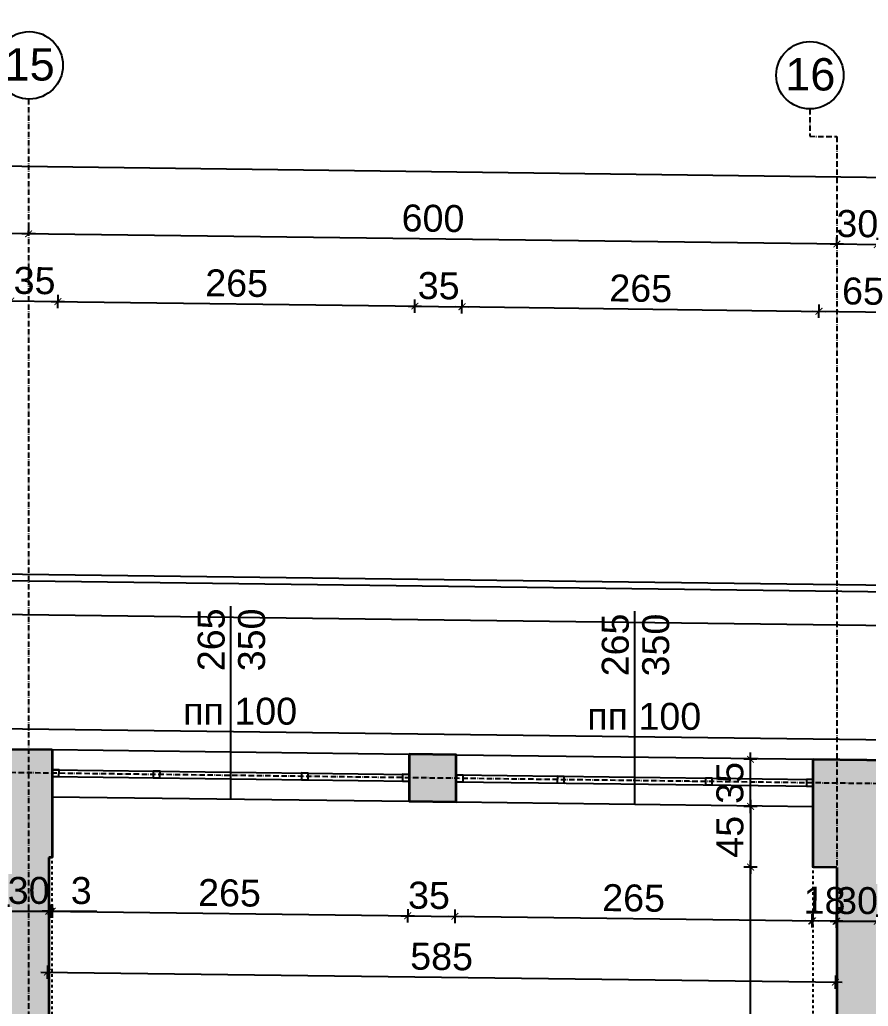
# Model space of a CAD drawing. Header units: inches. Extents: x -72385 to 39588, y -6525 to 66685.
# Drawn here: x -44161 to -43532, y 23833 to 24565 of the extents above; entities that cross this region are included whole.
import ezdxf

# ---------------------------------------------------------------- set-up
doc = ezdxf.new("R2010")
doc.units = ezdxf.units.IN
doc.header["$MEASUREMENT"] = 0
doc.linetypes.add('DashDot', pattern=[0.6, 0.4, -0.1, 0, -0.1])
doc.linetypes.add('Hidden', pattern=[0.4, 0.2, -0.2])
for name, color, linetype, lineweight in [('Изгледни линии', 253, 'Continuous', 25), ('Надписи коти външни', 252, 'Continuous', 25), ('Надписи коти вътрешни', 252, 'Continuous', 25), ('Надписи Оси', 252, 'Continuous', 25), ('Надписи прозорци', 252, 'Continuous', 25), ('Оси', 252, 'DashDot', 25), ('Прозорци', 251, 'Continuous', 25), ('Пунктир', 253, 'Hidden', 25), ('Разрезни линии', 7, 'Continuous', 35), ('Щрих стени', 254, 'Continuous', 25)]:
    doc.layers.add(name, color=color, linetype=linetype, lineweight=lineweight)
doc.styles.add('Arial Regular', font='arial.ttf')
doc.styles.get("Standard").update_dxf_attribs({"font": 'arial.ttf'})
doc.dimstyles.new('Annotative', dxfattribs={"dimscale": 0, "dimtxt": 20, "dimasz": 5, "dimexe": 5, "dimexo": 5, "dimgap": 5, "dimtad": 1, "dimdec": 0, "dimzin": 0, "dimdsep": 46, "dimtxsty": 'Standard', "dimblk": 'ARCHTICK', "dimcen": 5, "dimdle": 5, "dimadec": 0, "dimazin": 0, "dimtfac": 1, "dimtdec": 0, "dimtofl": 0, "dimtmove": 0, "dimatfit": 3, "dimldrblk": 'ARCHTICK', "dimfxl": 5, "dimfxlon": 1, "dimtolj": 1, "dimtzin": 0, "dimarcsym": 1})

# ---------------------------------------------------------------- blocks, each defined once
blk = doc.blocks.new('_ArchTick')
at = {"color": 0, "linetype": 'ByBlock', "const_width": 0.15}
blk.add_lwpolyline([(-0.5, -0.5), (0.5, 0.5)], dxfattribs=at)
blk = doc.blocks.new('*D2858')
at = {"layer": 'Defpoints', "color": 0, "ltscale": 50, "transparency": 16777216}
for p in [(-44137.34, 23988.35), (-43872.34, 23984.98), (-43873.42, 23900.07)]:
    blk.add_point(p, dxfattribs=at)
at = {"layer": 'Надписи коти вътрешни', "color": 0, "lineweight": -2, "ltscale": 50, "transparency": 16777216}
for p, q in [((-44143.42, 23903.5), (-43868.42, 23900)), ((-44138.35, 23908.44), (-44138.48, 23898.44)), ((-43873.35, 23905.07), (-43873.48, 23895.07))]:
    blk.add_line(p, q, dxfattribs=at)
at = {"layer": 'Надписи коти вътрешни', "color": 0, "lineweight": -2, "ltscale": 50, "transparency": 16777216, "xscale": 5, "yscale": 5, "zscale": 5}
for p, rotation in [((-44138.42, 23903.44), 179.2706286525463), ((-43873.42, 23900.07), 359.2706286525462)]:
    blk.add_blockref('_ArchTick', p, dxfattribs=dict(at, rotation=rotation))
at = {"layer": 'Надписи коти вътрешни', "color": 0, "ltscale": 50, "transparency": 16777216, "insert": (-44005.72, 23916.96), "char_height": 20, "attachment_point": 5, "rotation": 359.27063}
blk.add_mtext('\\A1;265', dxfattribs=at)
blk = doc.blocks.new('*D2859')
at = {"layer": 'Defpoints', "color": 0, "ltscale": 50, "transparency": 16777216}
for p in [(-44139.84, 23953.38), (-44137.34, 23953.35), (-44137.34, 23903.43)]:
    blk.add_point(p, dxfattribs=at)
at = {"layer": 'Надписи коти вътрешни', "color": 0, "lineweight": -2, "ltscale": 50, "transparency": 16777216}
for p, q in [((-44139.84, 23903.43), (-44144.84, 23903.43)), ((-44139.84, 23908.43), (-44139.84, 23898.43)), ((-44137.34, 23908.43), (-44137.34, 23898.43)), ((-44137.34, 23903.43), (-44104.24, 23903.43))]:
    blk.add_line(p, q, dxfattribs=at)
at = {"layer": 'Надписи коти вътрешни', "color": 0, "lineweight": -2, "ltscale": 50, "transparency": 16777216, "xscale": 5, "yscale": 5, "zscale": 5}
blk.add_blockref('_ArchTick', (-44139.84, 23903.43), dxfattribs=at)
at = {"layer": 'Надписи коти вътрешни', "color": 0, "lineweight": -2, "ltscale": 50, "transparency": 16777216, "xscale": 5, "yscale": 5, "zscale": 5, "rotation": 180}
blk.add_blockref('_ArchTick', (-44137.34, 23903.43), dxfattribs=at)
at = {"layer": 'Надписи коти вътрешни', "color": 0, "ltscale": 50, "transparency": 16777216, "insert": (-44115.79, 23918.64), "char_height": 20, "attachment_point": 5}
blk.add_mtext('\\A1;3', dxfattribs=at)
blk = doc.blocks.new('*D2856')
at = {"layer": 'Defpoints', "color": 0, "ltscale": 50, "transparency": 16777216}
for p in [(-43872.34, 23984.98), (-43837.34, 23984.53), (-43838.42, 23899.62)]:
    blk.add_point(p, dxfattribs=at)
at = {"layer": 'Надписи коти вътрешни', "color": 0, "lineweight": -2, "ltscale": 50, "transparency": 16777216}
for p, q in [((-43873.35, 23905.07), (-43873.48, 23895.07)), ((-43838.35, 23904.62), (-43838.48, 23894.62)), ((-43878.42, 23900.13), (-43833.42, 23899.56))]:
    blk.add_line(p, q, dxfattribs=at)
at = {"layer": 'Надписи коти вътрешни', "color": 0, "lineweight": -2, "ltscale": 50, "transparency": 16777216, "xscale": 5, "yscale": 5, "zscale": 5}
for p, rotation in [((-43873.42, 23900.07), 179.2706286525581), ((-43838.42, 23899.62), 359.2706286525582)]:
    blk.add_blockref('_ArchTick', p, dxfattribs=dict(at, rotation=rotation))
at = {"layer": 'Надписи коти вътрешни', "color": 0, "ltscale": 50, "transparency": 16777216, "insert": (-43857.62, 23915.08), "char_height": 20, "attachment_point": 5, "rotation": 359.27063}
blk.add_mtext('\\A1;35', dxfattribs=at)
blk = doc.blocks.new('*D2857')
at = {"layer": 'Defpoints', "color": 0, "ltscale": 50, "transparency": 16777216}
for p in [(-43837.34, 23984.53), (-43572.34, 23981.16), (-43573.42, 23896.25)]:
    blk.add_point(p, dxfattribs=at)
at = {"layer": 'Надписи коти вътрешни', "color": 0, "lineweight": -2, "ltscale": 50, "transparency": 16777216}
for p, q in [((-43838.35, 23904.62), (-43838.48, 23894.62)), ((-43843.42, 23899.68), (-43568.42, 23896.18)), ((-43573.35, 23901.25), (-43573.48, 23891.25))]:
    blk.add_line(p, q, dxfattribs=at)
at = {"layer": 'Надписи коти вътрешни', "color": 0, "lineweight": -2, "ltscale": 50, "transparency": 16777216, "xscale": 5, "yscale": 5, "zscale": 5}
for p, rotation in [((-43838.42, 23899.62), 179.270628652547), ((-43573.42, 23896.25), 359.270628652547)]:
    blk.add_blockref('_ArchTick', p, dxfattribs=dict(at, rotation=rotation))
at = {"layer": 'Надписи коти вътрешни', "color": 0, "ltscale": 50, "transparency": 16777216, "insert": (-43705.72, 23913.14), "char_height": 20, "attachment_point": 5, "rotation": 359.27063}
blk.add_mtext('\\A1;265', dxfattribs=at)
blk = doc.blocks.new('*D4108')
at = {"layer": 'Defpoints', "color": 0, "ltscale": 50, "transparency": 16777216}
for p in [(-43572.34, 23936.15), (-43554.84, 23935.93), (-43572.85, 23896.24)]:
    blk.add_point(p, dxfattribs=at)
at = {"layer": 'Надписи коти вътрешни', "color": 0, "lineweight": -2, "ltscale": 50, "transparency": 16777216}
for p, q in [((-43550.35, 23895.95), (-43577.85, 23896.3)), ((-43572.78, 23901.24), (-43572.91, 23891.24)), ((-43555.28, 23901.02), (-43555.41, 23891.02))]:
    blk.add_line(p, q, dxfattribs=at)
at = {"layer": 'Надписи коти вътрешни', "color": 0, "lineweight": -2, "ltscale": 50, "transparency": 16777216, "xscale": 5, "yscale": 5, "zscale": 5}
for p, rotation in [((-43572.85, 23896.24), 179.2706286525415), ((-43555.35, 23896.02), 359.2706286525415)]:
    blk.add_blockref('_ArchTick', p, dxfattribs=dict(at, rotation=rotation))
at = {"layer": 'Надписи коти вътрешни', "color": 0, "ltscale": 50, "transparency": 16777216, "insert": (-43563.9, 23911.34), "char_height": 20, "attachment_point": 5, "rotation": 359.27063}
blk.add_mtext('\\A1;18', dxfattribs=at)
blk = doc.blocks.new('*D2901')
at = {"layer": 'Defpoints', "color": 0, "ltscale": 50, "transparency": 16777216}
for p in [(-43572.34, 23981.16), (-43618.92, 23936.15), (-43572.34, 23936.15)]:
    blk.add_point(p, dxfattribs=at)
at = {"layer": 'Надписи коти вътрешни', "color": 0, "lineweight": -2, "ltscale": 50, "transparency": 16777216}
for p, q in [((-43618.92, 23986.16), (-43618.92, 23931.15)), ((-43613.92, 23981.16), (-43623.92, 23981.16)), ((-43613.92, 23936.15), (-43623.92, 23936.15))]:
    blk.add_line(p, q, dxfattribs=at)
at = {"layer": 'Надписи коти вътрешни', "color": 0, "lineweight": -2, "ltscale": 50, "transparency": 16777216, "xscale": 5, "yscale": 5, "zscale": 5}
for p, rotation in [((-43618.92, 23981.16), 90), ((-43618.92, 23936.15), 270)]:
    blk.add_blockref('_ArchTick', p, dxfattribs=dict(at, rotation=rotation))
at = {"layer": 'Надписи коти вътрешни', "color": 0, "ltscale": 50, "transparency": 16777216, "insert": (-43634.09, 23958.66), "char_height": 20, "attachment_point": 5, "rotation": 90}
blk.add_mtext('\\A1;45', dxfattribs=at)
blk = doc.blocks.new('*D2902')
at = {"layer": 'Defpoints', "color": 0, "ltscale": 50, "transparency": 16777216}
for p in [(-43618.92, 23936.15), (-43572.34, 23936.15), (-43572.34, 23443.57)]:
    blk.add_point(p, dxfattribs=at)
at = {"layer": 'Надписи коти вътрешни', "color": 0, "lineweight": -2, "ltscale": 50, "transparency": 16777216}
for p, q in [((-43618.92, 23438.57), (-43618.92, 23941.15)), ((-43613.92, 23936.15), (-43623.92, 23936.15)), ((-43613.92, 23443.57), (-43623.92, 23443.57))]:
    blk.add_line(p, q, dxfattribs=at)
at = {"layer": 'Надписи коти вътрешни', "color": 0, "lineweight": -2, "ltscale": 50, "transparency": 16777216, "xscale": 5, "yscale": 5, "zscale": 5}
for p, rotation in [((-43618.92, 23936.15), 90), ((-43618.92, 23443.57), 270)]:
    blk.add_blockref('_ArchTick', p, dxfattribs=dict(at, rotation=rotation))
at = {"layer": 'Надписи коти вътрешни', "color": 0, "ltscale": 50, "transparency": 16777216, "insert": (-43634.14, 23689.86), "char_height": 20, "attachment_point": 5, "rotation": 90}
blk.add_mtext('\\A1;493', dxfattribs=at)
blk = doc.blocks.new('*D4595')
at = {"layer": 'Defpoints', "color": 0, "ltscale": 50, "transparency": 16777216}
for p in [(-44139.84, 23943.38), (-43554.84, 23935.93), (-43555.92, 23850.76)]:
    blk.add_point(p, dxfattribs=at)
at = {"layer": 'Надписи коти вътрешни', "color": 0, "lineweight": -2, "ltscale": 50, "transparency": 16777216}
for p, q in [((-44145.92, 23858.27), (-43550.92, 23850.7)), ((-44140.86, 23863.21), (-44140.99, 23853.21)), ((-43555.86, 23855.76), (-43555.99, 23845.76))]:
    blk.add_line(p, q, dxfattribs=at)
at = {"layer": 'Надписи коти вътрешни', "color": 0, "lineweight": -2, "ltscale": 50, "transparency": 16777216, "xscale": 5, "yscale": 5, "zscale": 5}
for p, rotation in [((-44140.92, 23858.21), 179.2706286525466), ((-43555.92, 23850.76), 359.2706286525466)]:
    blk.add_blockref('_ArchTick', p, dxfattribs=dict(at, rotation=rotation))
at = {"layer": 'Надписи коти вътрешни', "color": 0, "ltscale": 50, "transparency": 16777216, "insert": (-43848.23, 23869.69), "char_height": 20, "attachment_point": 5, "rotation": 359.27063}
blk.add_mtext('\\A1;585', dxfattribs=at)
blk = doc.blocks.new('*D5731')
at = {"layer": 'Defpoints', "color": 0, "ltscale": 50, "transparency": 16777216}
for p in [(-44133.1, 24355.83), (-44172.34, 24023.8), (-44137.34, 24023.35)]:
    blk.add_point(p, dxfattribs=at)
at = {"layer": 'Надписи коти външни', "color": 0, "lineweight": -2, "ltscale": 50, "transparency": 16777216}
for p, q in [((-44173.1, 24356.34), (-44128.11, 24355.76)), ((-44168.17, 24351.27), (-44168.04, 24361.27)), ((-44133.17, 24350.83), (-44133.04, 24360.83))]:
    blk.add_line(p, q, dxfattribs=at)
at = {"layer": 'Надписи коти външни', "color": 0, "lineweight": -2, "ltscale": 50, "transparency": 16777216, "xscale": 5, "yscale": 5, "zscale": 5}
for p, rotation in [((-44168.1, 24356.27), 179.2706286525463), ((-44133.1, 24355.83), 359.2706286525462)]:
    blk.add_blockref('_ArchTick', p, dxfattribs=dict(at, rotation=rotation))
at = {"layer": 'Надписи коти външни', "color": 0, "ltscale": 50, "transparency": 16777216, "insert": (-44150.41, 24371.27), "char_height": 20, "attachment_point": 5, "rotation": 359.27063}
blk.add_mtext('\\A1;35', dxfattribs=at)
blk = doc.blocks.new('*D5732')
at = {"layer": 'Defpoints', "color": 0, "ltscale": 50, "transparency": 16777216}
for p in [(-43868.1, 24352.45), (-44137.34, 24023.35), (-43872.34, 24019.98)]:
    blk.add_point(p, dxfattribs=at)
at = {"layer": 'Надписи коти външни', "color": 0, "lineweight": -2, "ltscale": 50, "transparency": 16777216}
for p, q in [((-44138.1, 24355.89), (-43863.11, 24352.39)), ((-44133.17, 24350.83), (-44133.04, 24360.83)), ((-43868.17, 24347.45), (-43868.04, 24357.45))]:
    blk.add_line(p, q, dxfattribs=at)
at = {"layer": 'Надписи коти външни', "color": 0, "lineweight": -2, "ltscale": 50, "transparency": 16777216, "xscale": 5, "yscale": 5, "zscale": 5}
for p, rotation in [((-44133.1, 24355.83), 179.2706286525478), ((-43868.1, 24352.45), 359.2706286525478)]:
    blk.add_blockref('_ArchTick', p, dxfattribs=dict(at, rotation=rotation))
at = {"layer": 'Надписи коти външни', "color": 0, "ltscale": 50, "transparency": 16777216, "insert": (-44000.41, 24369.35), "char_height": 20, "attachment_point": 5, "rotation": 359.27063}
blk.add_mtext('\\A1;265', dxfattribs=at)
blk = doc.blocks.new('*D5733')
at = {"layer": 'Defpoints', "color": 0, "ltscale": 50, "transparency": 16777216}
for p in [(-43833.1, 24352.01), (-43872.34, 24019.98), (-43837.34, 24019.53)]:
    blk.add_point(p, dxfattribs=at)
at = {"layer": 'Надписи коти външни', "color": 0, "lineweight": -2, "ltscale": 50, "transparency": 16777216}
for p, q in [((-43868.17, 24347.45), (-43868.04, 24357.45)), ((-43833.17, 24347.01), (-43833.04, 24357.01)), ((-43873.1, 24352.52), (-43828.11, 24351.94))]:
    blk.add_line(p, q, dxfattribs=at)
at = {"layer": 'Надписи коти външни', "color": 0, "lineweight": -2, "ltscale": 50, "transparency": 16777216, "xscale": 5, "yscale": 5, "zscale": 5}
for p, rotation in [((-43868.1, 24352.45), 179.2706286525522), ((-43833.1, 24352.01), 359.2706286525522)]:
    blk.add_blockref('_ArchTick', p, dxfattribs=dict(at, rotation=rotation))
at = {"layer": 'Надписи коти външни', "color": 0, "ltscale": 50, "transparency": 16777216, "insert": (-43850.41, 24367.45), "char_height": 20, "attachment_point": 5, "rotation": 359.27063}
blk.add_mtext('\\A1;35', dxfattribs=at)
blk = doc.blocks.new('*D5734')
at = {"layer": 'Defpoints', "color": 0, "ltscale": 50, "transparency": 16777216}
for p in [(-43568.1, 24348.63), (-43837.34, 24019.53), (-43572.34, 24016.16)]:
    blk.add_point(p, dxfattribs=at)
at = {"layer": 'Надписи коти външни', "color": 0, "lineweight": -2, "ltscale": 50, "transparency": 16777216}
for p, q in [((-43833.17, 24347.01), (-43833.04, 24357.01)), ((-43838.1, 24352.07), (-43563.11, 24348.57)), ((-43568.17, 24343.63), (-43568.04, 24353.63))]:
    blk.add_line(p, q, dxfattribs=at)
at = {"layer": 'Надписи коти външни', "color": 0, "lineweight": -2, "ltscale": 50, "transparency": 16777216, "xscale": 5, "yscale": 5, "zscale": 5}
for p, rotation in [((-43833.1, 24352.01), 179.2706286525454), ((-43568.1, 24348.63), 359.2706286525454)]:
    blk.add_blockref('_ArchTick', p, dxfattribs=dict(at, rotation=rotation))
at = {"layer": 'Надписи коти външни', "color": 0, "ltscale": 50, "transparency": 16777216, "insert": (-43700.41, 24365.53), "char_height": 20, "attachment_point": 5, "rotation": 359.27063}
blk.add_mtext('\\A1;265', dxfattribs=at)
blk = doc.blocks.new('*D5735')
at = {"layer": 'Defpoints', "color": 0, "ltscale": 50, "transparency": 16777216}
for p in [(-43503.1, 24347.81), (-43572.34, 24016.16), (-43507.34, 24015.33)]:
    blk.add_point(p, dxfattribs=at)
at = {"layer": 'Надписи коти външни', "color": 0, "lineweight": -2, "ltscale": 50, "transparency": 16777216}
for p, q in [((-43573.1, 24348.7), (-43498.11, 24347.74)), ((-43568.17, 24343.63), (-43568.04, 24353.63)), ((-43503.17, 24342.81), (-43503.04, 24352.81))]:
    blk.add_line(p, q, dxfattribs=at)
at = {"layer": 'Надписи коти външни', "color": 0, "lineweight": -2, "ltscale": 50, "transparency": 16777216, "xscale": 5, "yscale": 5, "zscale": 5}
for p, rotation in [((-43568.1, 24348.63), 179.2706286525559), ((-43503.1, 24347.81), 359.2706286525558)]:
    blk.add_blockref('_ArchTick', p, dxfattribs=dict(at, rotation=rotation))
at = {"layer": 'Надписи коти външни', "color": 0, "ltscale": 50, "transparency": 16777216, "insert": (-43535.41, 24363.43), "char_height": 20, "attachment_point": 5, "rotation": 359.27063}
blk.add_mtext('\\A1;65', dxfattribs=at)
blk = doc.blocks.new('*D5763')
at = {"layer": 'Defpoints', "color": 0, "ltscale": 50, "transparency": 16777216}
for p in [(-43554.84, 24398.47), (-43554.84, 24398.47), (-43524.84, 24398.09)]:
    blk.add_point(p, dxfattribs=at)
at = {"layer": 'Надписи коти външни', "color": 0, "lineweight": -2, "ltscale": 50, "transparency": 16777216}
for p, q in [((-43554.84, 24398.47), (-43554.77, 24403.47)), ((-43524.84, 24398.09), (-43524.77, 24403.09)), ((-43519.84, 24398.02), (-43559.84, 24398.53))]:
    blk.add_line(p, q, dxfattribs=at)
at = {"layer": 'Надписи коти външни', "color": 0, "lineweight": -2, "ltscale": 50, "transparency": 16777216, "xscale": 5, "yscale": 5, "zscale": 5}
for p, rotation in [((-43554.84, 24398.47), 179.2706286525116), ((-43524.84, 24398.09), 359.2706286525116)]:
    blk.add_blockref('_ArchTick', p, dxfattribs=dict(at, rotation=rotation))
at = {"layer": 'Надписи коти външни', "color": 0, "ltscale": 50, "transparency": 16777216, "insert": (-43539.64, 24413.49), "char_height": 20, "attachment_point": 5, "rotation": 359.27063}
blk.add_mtext('\\A1;30', dxfattribs=at)
blk = doc.blocks.new('*D5764')
at = {"layer": 'Defpoints', "color": 0, "ltscale": 50, "transparency": 16777216}
for p in [(-44154.84, 24406.11), (-44154.84, 24406.11), (-43554.84, 24398.47)]:
    blk.add_point(p, dxfattribs=at)
at = {"layer": 'Надписи коти външни', "color": 0, "lineweight": -2, "ltscale": 50, "transparency": 16777216}
for p, q in [((-44154.84, 24406.11), (-44154.77, 24411.11)), ((-43549.84, 24398.4), (-44159.84, 24406.17)), ((-43554.84, 24398.47), (-43554.77, 24403.47))]:
    blk.add_line(p, q, dxfattribs=at)
at = {"layer": 'Надписи коти външни', "color": 0, "lineweight": -2, "ltscale": 50, "transparency": 16777216, "xscale": 5, "yscale": 5, "zscale": 5}
for p, rotation in [((-44154.84, 24406.11), 179.2706286526029), ((-43554.84, 24398.47), 359.2706286526028)]:
    blk.add_blockref('_ArchTick', p, dxfattribs=dict(at, rotation=rotation))
at = {"layer": 'Надписи коти външни', "color": 0, "ltscale": 50, "transparency": 16777216, "insert": (-43854.64, 24417.5), "char_height": 20, "attachment_point": 5, "rotation": 359.27063}
blk.add_mtext('\\A1;600', dxfattribs=at)
blk = doc.blocks.new('*D5765')
at = {"layer": 'Defpoints', "color": 0, "ltscale": 50, "transparency": 16777216}
for p in [(-44754.84, 24413.75), (-44754.84, 24413.75), (-44154.84, 24406.11)]:
    blk.add_point(p, dxfattribs=at)
at = {"layer": 'Надписи коти външни', "color": 0, "lineweight": -2, "ltscale": 50, "transparency": 16777216}
for p, q in [((-44754.84, 24413.75), (-44754.77, 24418.74)), ((-44149.84, 24406.04), (-44759.84, 24413.81)), ((-44154.84, 24406.11), (-44154.77, 24411.11))]:
    blk.add_line(p, q, dxfattribs=at)
at = {"layer": 'Надписи коти външни', "color": 0, "lineweight": -2, "ltscale": 50, "transparency": 16777216, "xscale": 5, "yscale": 5, "zscale": 5}
for p, rotation in [((-44754.84, 24413.75), 179.2706286525473), ((-44154.84, 24406.11), 359.2706286525473)]:
    blk.add_blockref('_ArchTick', p, dxfattribs=dict(at, rotation=rotation))
at = {"layer": 'Надписи коти външни', "color": 0, "ltscale": 50, "transparency": 16777216, "insert": (-44454.64, 24425.14), "char_height": 20, "attachment_point": 5, "rotation": 359.27063}
blk.add_mtext('\\A1;600', dxfattribs=at)
blk = doc.blocks.new('*D5760')
at = {"layer": 'Defpoints', "color": 0, "ltscale": 50, "transparency": 16777216}
for p in [(-40216.83, 24405.98), (-52317.34, 24127.49), (-40222.34, 23973.51)]:
    blk.add_point(p, dxfattribs=at)
at = {"layer": 'Надписи коти външни', "color": 0, "lineweight": -2, "ltscale": 50, "transparency": 16777216}
for p, q in [((-52311.9, 24554.95), (-52311.77, 24564.95)), ((-52316.83, 24560.02), (-40211.83, 24405.91)), ((-40216.9, 24400.98), (-40216.77, 24410.98))]:
    blk.add_line(p, q, dxfattribs=at)
at = {"layer": 'Надписи коти външни', "color": 0, "lineweight": -2, "ltscale": 50, "transparency": 16777216, "xscale": 5, "yscale": 5, "zscale": 5}
for p, rotation in [((-52311.83, 24559.95), 179.2706286525472), ((-40216.83, 24405.98), 359.2706286525473)]:
    blk.add_blockref('_ArchTick', p, dxfattribs=dict(at, rotation=rotation))
at = {"layer": 'Надписи коти външни', "color": 0, "ltscale": 50, "transparency": 16777216, "insert": (-46264.14, 24498.18), "char_height": 20, "attachment_point": 5, "rotation": 359.27063}
blk.add_mtext('\\A1;12095', dxfattribs=at)
blk = doc.blocks.new('*D7302')
at = {"layer": 'Defpoints', "color": 0, "ltscale": 10, "transparency": 16777216}
for p in [(-44169.84, 23917.93), (-44139.84, 23917.93), (-44139.84, 23903.5)]:
    blk.add_point(p, dxfattribs=at)
at = {"layer": 'Надписи коти вътрешни', "color": 0, "lineweight": -2, "ltscale": 10, "transparency": 16777216}
for p, q in [((-44174.84, 23903.5), (-44134.84, 23903.5)), ((-44169.84, 23908.5), (-44169.84, 23898.5)), ((-44139.84, 23908.5), (-44139.84, 23898.5))]:
    blk.add_line(p, q, dxfattribs=at)
at = {"layer": 'Надписи коти вътрешни', "color": 0, "lineweight": -2, "ltscale": 10, "transparency": 16777216, "xscale": 5, "yscale": 5, "zscale": 5, "rotation": 180}
blk.add_blockref('_ArchTick', (-44169.84, 23903.5), dxfattribs=at)
at = {"layer": 'Надписи коти вътрешни', "color": 0, "lineweight": -2, "ltscale": 10, "transparency": 16777216, "xscale": 5, "yscale": 5, "zscale": 5}
blk.add_blockref('_ArchTick', (-44139.84, 23903.5), dxfattribs=at)
at = {"layer": 'Надписи коти вътрешни', "color": 0, "ltscale": 10, "transparency": 16777216, "insert": (-44154.84, 23918.72), "char_height": 20, "attachment_point": 5}
blk.add_mtext('\\A1;30', dxfattribs=at)
blk = doc.blocks.new('*D7303')
at = {"layer": 'Defpoints', "color": 0, "ltscale": 10, "transparency": 16777216}
for p in [(-43524.84, 23895.95), (-43554.84, 23882.97), (-43524.84, 23882.97)]:
    blk.add_point(p, dxfattribs=at)
at = {"layer": 'Надписи коти вътрешни', "color": 0, "lineweight": -2, "ltscale": 10, "transparency": 16777216}
for p, q in [((-43559.84, 23895.95), (-43519.84, 23895.95)), ((-43554.84, 23890.95), (-43554.84, 23900.95)), ((-43524.84, 23890.95), (-43524.84, 23900.95))]:
    blk.add_line(p, q, dxfattribs=at)
at = {"layer": 'Надписи коти вътрешни', "color": 0, "lineweight": -2, "ltscale": 10, "transparency": 16777216, "xscale": 5, "yscale": 5, "zscale": 5, "rotation": 180}
blk.add_blockref('_ArchTick', (-43554.84, 23895.95), dxfattribs=at)
at = {"layer": 'Надписи коти вътрешни', "color": 0, "lineweight": -2, "ltscale": 10, "transparency": 16777216, "xscale": 5, "yscale": 5, "zscale": 5}
blk.add_blockref('_ArchTick', (-43524.84, 23895.95), dxfattribs=at)
at = {"layer": 'Надписи коти вътрешни', "color": 0, "ltscale": 10, "transparency": 16777216, "insert": (-43539.84, 23911.17), "char_height": 20, "attachment_point": 5}
blk.add_mtext('\\A1;30', dxfattribs=at)
blk = doc.blocks.new('*D7325')
at = {"layer": 'Defpoints', "color": 0, "ltscale": 10, "transparency": 16777216}
for p in [(-43618.92, 24016.16), (-43581.94, 24016.16), (-43581.94, 23981.16)]:
    blk.add_point(p, dxfattribs=at)
at = {"layer": 'Надписи коти вътрешни', "color": 0, "lineweight": -2, "ltscale": 10, "transparency": 16777216}
for p, q in [((-43618.92, 23976.16), (-43618.92, 24021.16)), ((-43613.92, 24016.16), (-43623.92, 24016.16)), ((-43613.92, 23981.16), (-43623.92, 23981.16))]:
    blk.add_line(p, q, dxfattribs=at)
at = {"layer": 'Надписи коти вътрешни', "color": 0, "lineweight": -2, "ltscale": 10, "transparency": 16777216, "xscale": 5, "yscale": 5, "zscale": 5}
for p, rotation in [((-43618.92, 24016.16), 90), ((-43618.92, 23981.16), 270)]:
    blk.add_blockref('_ArchTick', p, dxfattribs=dict(at, rotation=rotation))
at = {"layer": 'Надписи коти вътрешни', "color": 0, "ltscale": 10, "transparency": 16777216, "insert": (-43634.14, 23998.66), "char_height": 20, "attachment_point": 5, "rotation": 90}
blk.add_mtext('\\A1;35', dxfattribs=at)

msp = doc.modelspace()

# ---------------------------------------------------------------- hatches: boundary and pattern name
at = {"layer": 'Щрих стени', "ltscale": 10}
h = msp.add_hatch(color=256, dxfattribs=at)
h.dxf.hatch_style = 1
h.paths.add_polyline_path([(-45319.84, 23453.36), (-45339.84, 23453.61), (-45339.84, 23958.65), (-45337.34, 23958.62), (-45337.34, 24038.63), (-45372.34, 24039.08), (-45372.34, 23959.07), (-45369.84, 23959.04), (-45369.84, 23454), (-45372.34, 23454.03), (-45372.34, 23436.53), (-45449.84, 23437.51), (-45449.84, 23407.51), (-45369.84, 23406.49), (-45369.84, 23341.49), (-45339.84, 23341.1), (-45339.84, 23406.11), (-45139.84, 23403.56), (-45139.84, 23433.57), (-45319.84, 23435.86)])
h.paths.add_polyline_path([(-44729.84, 23458.3), (-44779.84, 23458.94), (-44779.84, 23428.98), (-44979.84, 23431.53), (-44979.84, 23401.53), (-44779.84, 23398.98), (-44779.84, 23368.93), (-44729.84, 23368.29), (-44729.84, 23398.34), (-44179.84, 23391.34), (-44179.84, 23361.29), (-44129.84, 23360.66), (-44129.84, 23390.71), (-43699.84, 23385.23), (-43699.84, 23415.23), (-44129.84, 23420.71), (-44129.84, 23450.66), (-44139.84, 23450.79), (-44139.84, 23943.38), (-44137.34, 23943.35), (-44137.34, 24023.35), (-44172.34, 24023.8), (-44172.34, 23943.79), (-44169.84, 23943.76), (-44169.84, 23451.17), (-44204.84, 23451.62), (-44204.84, 23421.66), (-44729.84, 23428.35)])
h.paths.add_polyline_path([(-44737.34, 24030.99), (-44772.34, 24031.44), (-44772.34, 23951.43), (-44737.34, 23950.98)])
h.paths.add_polyline_path([(-45037.34, 24034.81), (-45072.34, 24035.26), (-45072.34, 24000.25), (-45037.34, 23999.81)])
h.paths.add_polyline_path([(-44437.34, 24027.17), (-44472.34, 24027.62), (-44472.34, 23992.61), (-44437.34, 23992.17)])
h.paths.add_polyline_path([(-43837.34, 24019.53), (-43872.34, 24019.98), (-43872.34, 23984.98), (-43837.34, 23984.53)], flags=17)
h.paths.add_polyline_path([(-43507.34, 24015.33), (-43572.34, 24016.16), (-43572.34, 23936.15), (-43554.84, 23935.93), (-43554.84, 23443.34), (-43579.84, 23443.66), (-43579.84, 23413.71), (-43609.84, 23414.09), (-43609.84, 23384.09), (-43579.84, 23383.7), (-43579.84, 23353.65), (-43499.84, 23352.63), (-43499.84, 23382.69), (-43064.84, 23377.15), (-43064.84, 23407.15), (-43499.84, 23412.69), (-43499.84, 23442.64), (-43524.84, 23442.96), (-43524.84, 23935.55), (-43507.34, 23935.33)])
h.paths.add_polyline_path([(-43207.34, 24011.51), (-43242.34, 24011.96), (-43242.34, 23976.96), (-43207.34, 23976.51)], flags=17)
h.paths.add_polyline_path([(-42709.84, 23402.63), (-42899.84, 23405.05), (-42899.84, 23435), (-42909.84, 23435.13), (-42909.84, 23927.72), (-42907.34, 23927.69), (-42907.34, 24007.69), (-42942.34, 24008.14), (-42942.34, 23928.13), (-42939.84, 23928.1), (-42939.84, 23435.51), (-42974.84, 23435.96), (-42974.84, 23376), (-42949.84, 23375.68), (-42949.84, 23345.63), (-42899.84, 23345), (-42899.84, 23375.05), (-42709.84, 23372.63)])

# ---------------------------------------------------------------- linework, layer by layer
at = {"layer": 'Изгледни линии', "ltscale": 50}
for p, q in [((-45969.84, 24176.69), (-41113.29, 24114.87)), ((-45939.84, 24146.31), (-41143.29, 24085.24)), ((-41127.34, 24000.03), (-45937.34, 24061.27)), ((-44137.34, 24023.35), (-43872.34, 24019.98)), ((-43837.34, 24019.53), (-43572.34, 24016.16)), ((-44137.34, 23988.35), (-43872.34, 23984.98)), ((-43837.34, 23984.53), (-43572.34, 23981.16))]:
    msp.add_line(p, q, dxfattribs=at)
msp.add_lwpolyline([(-45964.84, 24066.62), (-45964.84, 24171.63), (-41118.29, 24109.93)], dxfattribs=at)
at = {"layer": 'Надписи Оси', "ltscale": 50}
for centre in [(-44154.4, 24531.11), (-43574.84, 24523.73)]:
    msp.add_circle(centre, 25, dxfattribs=at)
at = {"layer": 'Надписи прозорци', "ltscale": 50}
for p, q in [((-44004.84, 23986.66), (-44004.84, 24129.81)), ((-43704.84, 23982.85), (-43704.84, 24126))]:
    msp.add_line(p, q, dxfattribs=at)
at = {"layer": 'Оси', "ltscale": 10}
for p, q in [((-44154.84, 24506.11), (-44154.84, 21705.89)), ((-39839.84, 23951.14), (-52799.84, 24116.13))]:
    msp.add_line(p, q, dxfattribs=at)
msp.add_lwpolyline([(-43574.84, 24498.73), (-43574.85, 24478.47), (-43554.84, 24478.22), (-43554.84, 21718.51), (-43574.84, 21718.76), (-43574.84, 21698.5)], dxfattribs=at)
at = {"layer": 'Прозорци', "ltscale": 50}
for p, q in [((-44137.34, 24008.35), (-43872.34, 24004.98)), ((-43837.34, 24004.53), (-43572.34, 24001.16)), ((-44137.34, 24003.35), (-43872.34, 23999.98)), ((-43837.34, 23999.53), (-43572.34, 23996.16))]:
    msp.add_line(p, q, dxfattribs=at)
for points in [[(-44137.34, 24003.35), (-44132.34, 24003.29), (-44132.27, 24008.29), (-44137.27, 24008.35), (-44137.34, 24003.35)], [(-44062.35, 24002.4), (-44057.35, 24002.33), (-44057.29, 24007.33), (-44062.29, 24007.4), (-44062.35, 24002.4)], [(-43952.39, 24001), (-43947.39, 24000.93), (-43947.33, 24005.93), (-43952.32, 24006), (-43952.39, 24001)], [(-43877.4, 24000.05), (-43872.4, 23999.98), (-43872.34, 24004.98), (-43877.34, 24005.05), (-43877.4, 24000.05)], [(-43837.34, 23999.53), (-43832.34, 23999.47), (-43832.27, 24004.47), (-43837.27, 24004.53), (-43837.34, 23999.53)], [(-43762.35, 23998.58), (-43757.35, 23998.51), (-43757.29, 24003.51), (-43762.29, 24003.58), (-43762.35, 23998.58)], [(-43652.39, 23997.18), (-43647.39, 23997.11), (-43647.33, 24002.11), (-43652.32, 24002.18), (-43652.39, 23997.18)], [(-43577.4, 23996.23), (-43572.4, 23996.16), (-43572.34, 24001.16), (-43577.34, 24001.23), (-43577.4, 23996.23)]]:
    msp.add_lwpolyline(points, dxfattribs=at)
at = {"layer": 'Пунктир', "ltscale": 10}
for p, q in [((-44137.34, 23450.76), (-44137.34, 23943.35)), ((-43572.34, 23443.57), (-43572.34, 23936.15))]:
    msp.add_line(p, q, dxfattribs=at)
at = {"layer": 'Разрезни линии', "ltscale": 50}
for p, q in [((-44172.34, 24023.8), (-44137.34, 24023.35)), ((-44137.34, 24023.35), (-44137.34, 23943.35)), ((-43572.34, 24016.16), (-43507.34, 24015.33)), ((-43572.34, 23936.15), (-43572.34, 24016.16)), ((-44137.34, 23943.35), (-44139.84, 23943.38)), ((-44139.84, 23943.38), (-44139.84, 23450.79)), ((-43554.84, 23935.93), (-43572.34, 23936.15)), ((-43554.84, 23935.93), (-43554.84, 23443.34))]:
    msp.add_line(p, q, dxfattribs=at)
msp.add_lwpolyline([(-43872.34, 24019.98), (-43872.34, 23984.98), (-43837.34, 23984.53), (-43837.34, 24019.53)], close=True, dxfattribs=at)

# ---------------------------------------------------------------- texts
at = {"layer": 'Надписи Оси', "ltscale": 100, "char_height": 24, "width": 27.2128, "attachment_point": 1, "style": 'Arial Regular'}
for s, insert in [('\\pxqc;15', (-44167.72, 24543.83)), ('\\pxqc;16', (-43588.16, 24536.45))]:
    msp.add_mtext(s, dxfattribs=dict(at, insert=insert))
at = {"layer": 'Надписи прозорци', "ltscale": 100, "char_height": 20, "width": 180.4891, "attachment_point": 1, "rotation": 90, "style": 'Arial Regular'}
for s, insert in [('265', (-44029.35, 24081.52)), ('350', (-43999.35, 24081.44)), ('265', (-43729.35, 24077.7)), ('350', (-43699.35, 24077.62))]:
    msp.add_mtext(s, dxfattribs=dict(at, insert=insert))
at = {"layer": 'Надписи прозорци', "ltscale": 100, "char_height": 20, "width": 180.4891, "attachment_point": 1, "style": 'Arial Regular'}
for insert in [(-44040.15, 24061.86), (-43740.15, 24058.04)]:
    msp.add_mtext('пп 100', dxfattribs=dict(at, insert=insert))

# ---------------------------------------------------------------- dimensions: what is measured, and where the dimension line sits
at = {"layer": 'Надписи коти външни', "ltscale": 50}
dim = msp.add_aligned_dim(p1=(-52317.34, 24127.49), p2=(-40222.34, 23973.51), distance=432.5, text='12095', dimstyle='Annotative', override={"dimscale": 0, "dimtix": 0, "dimtofl": 0, "dimtmove": 0, "dimatfit": 3}, dxfattribs=at)
dim.commit()
dim.dimension.update_dxf_attribs({"geometry": '*D5760', "text_midpoint": (-46264.14, 24498.18)})
for p1, p2, distance, picture, middle in [((-44154.84, 24406.11), (-44754.84, 24413.75), 0, '*D5765', (-44454.64, 24425.14)), ((-43554.84, 24398.47), (-44154.84, 24406.11), 0, '*D5764', (-43854.64, 24417.5)), ((-44137.34, 24023.35), (-43872.34, 24019.98), 332.5, '*D5732', (-44000.41, 24369.35)), ((-43837.34, 24019.53), (-43572.34, 24016.16), 332.5, '*D5734', (-43700.41, 24365.53)), ((-43572.34, 24016.16), (-43507.34, 24015.33), 332.5, '*D5735', (-43535.41, 24363.43))]:
    dim = msp.add_aligned_dim(p1=p1, p2=p2, distance=distance, dimstyle='Annotative', override={"dimscale": 0, "dimtix": 0, "dimtofl": 0, "dimtmove": 0, "dimatfit": 3}, dxfattribs=at)
    dim.commit()
    dim.dimension.update_dxf_attribs({"geometry": picture, "text_midpoint": middle})
for base, p1, p2, angle, picture, middle in [((-43554.84, 24398.47), (-43524.84, 24398.09), (-43554.84, 24398.47), 179.27063, '*D5763', (-43539.84, 24398.28)), ((-44133.1, 24355.83), (-44172.34, 24023.8), (-44137.34, 24023.35), 359.27063, '*D5731', (-44150.6, 24356.05)), ((-43833.1, 24352.01), (-43872.34, 24019.98), (-43837.34, 24019.53), 359.27063, '*D5733', (-43850.6, 24352.23))]:
    dim = msp.add_linear_dim(base=base, p1=p1, p2=p2, angle=angle, dimstyle='Annotative', override={"dimscale": 0, "dimtix": 0, "dimtofl": 0, "dimtmove": 0, "dimatfit": 3}, dxfattribs=at)
    dim.commit()
    dim.dimension.update_dxf_attribs({"geometry": picture, "text_midpoint": middle, "dimtype": 129})
at = {"layer": 'Надписи коти вътрешни', "ltscale": 10}
for base, p1, p2, angle, picture, middle in [((-43618.92, 24016.16), (-43581.94, 23981.16), (-43581.94, 24016.16), 90, '*D7325', (-43618.92, 23998.66)), ((-44139.84, 23903.5), (-44169.84, 23917.93), (-44139.84, 23917.93), 0, '*D7302', (-44154.84, 23903.5)), ((-43524.84, 23895.95), (-43554.84, 23882.97), (-43524.84, 23882.97), 0, '*D7303', (-43539.84, 23895.95))]:
    dim = msp.add_linear_dim(base=base, p1=p1, p2=p2, angle=angle, dimstyle='Annotative', override={"dimscale": 0, "dimtix": 0, "dimtofl": 0, "dimtmove": 0, "dimatfit": 3}, dxfattribs=at)
    dim.commit()
    dim.dimension.update_dxf_attribs({"geometry": picture, "text_midpoint": middle, "dimtype": 129})
at = {"layer": 'Надписи коти вътрешни', "ltscale": 50}
for p1, p2, distance, picture, middle in [((-44137.34, 23988.35), (-43872.34, 23984.98), -84.92, '*D2858', (-44005.72, 23916.96)), ((-43837.34, 23984.53), (-43572.34, 23981.16), -84.92, '*D2857', (-43705.72, 23913.14)), ((-44139.84, 23943.38), (-43554.84, 23935.93), -85.18, '*D4595', (-43848.23, 23869.69))]:
    dim = msp.add_aligned_dim(p1=p1, p2=p2, distance=distance, dimstyle='Annotative', override={"dimscale": 0, "dimtix": 0, "dimtofl": 0, "dimtmove": 0, "dimatfit": 3}, dxfattribs=at)
    dim.commit()
    dim.dimension.update_dxf_attribs({"geometry": picture, "text_midpoint": middle})
for base, p1, p2, angle, picture, middle in [((-43838.42, 23899.62), (-43872.34, 23984.98), (-43837.34, 23984.53), 359.27063, '*D2856', (-43857.81, 23899.87)), ((-43572.85, 23896.24), (-43554.84, 23935.93), (-43572.34, 23936.15), 179.27063, '*D4108', (-43564.1, 23896.13))]:
    dim = msp.add_linear_dim(base=base, p1=p1, p2=p2, angle=angle, dimstyle='Annotative', override={"dimscale": 0, "dimtix": 0, "dimtofl": 0, "dimtmove": 0, "dimatfit": 3}, dxfattribs=at)
    dim.commit()
    dim.dimension.update_dxf_attribs({"geometry": picture, "text_midpoint": middle, "dimtype": 129})
for p1, picture, middle in [((-43572.34, 23981.16), '*D2901', (-43634.09, 23958.66)), ((-43572.34, 23443.57), '*D2902', (-43634.14, 23689.86))]:
    dim = msp.add_linear_dim(base=(-43618.92, 23936.15), p1=p1, p2=(-43572.34, 23936.15), angle=90, dimstyle='Annotative', override={"dimscale": 0, "dimtix": 0, "dimtofl": 0, "dimtmove": 0, "dimatfit": 3}, dxfattribs=at)
    dim.commit()
    dim.dimension.update_dxf_attribs({"geometry": picture, "text_midpoint": middle})
dim = msp.add_linear_dim(base=(-44137.33731907, 23903.42639403), p1=(-44139.83731907, 23953.37906717), p2=(-44137.33731907, 23953.34724062), dimstyle='Annotative', override={"dimscale": 0, "dimtix": 0, "dimtofl": 0, "dimtmove": 0, "dimatfit": 3}, dxfattribs=at)
dim.commit()
dim.dimension.update_dxf_attribs({"geometry": '*D2859', "text_midpoint": (-44115.78888797, 23918.64467506)})

doc.saveas('drawing.dxf')
